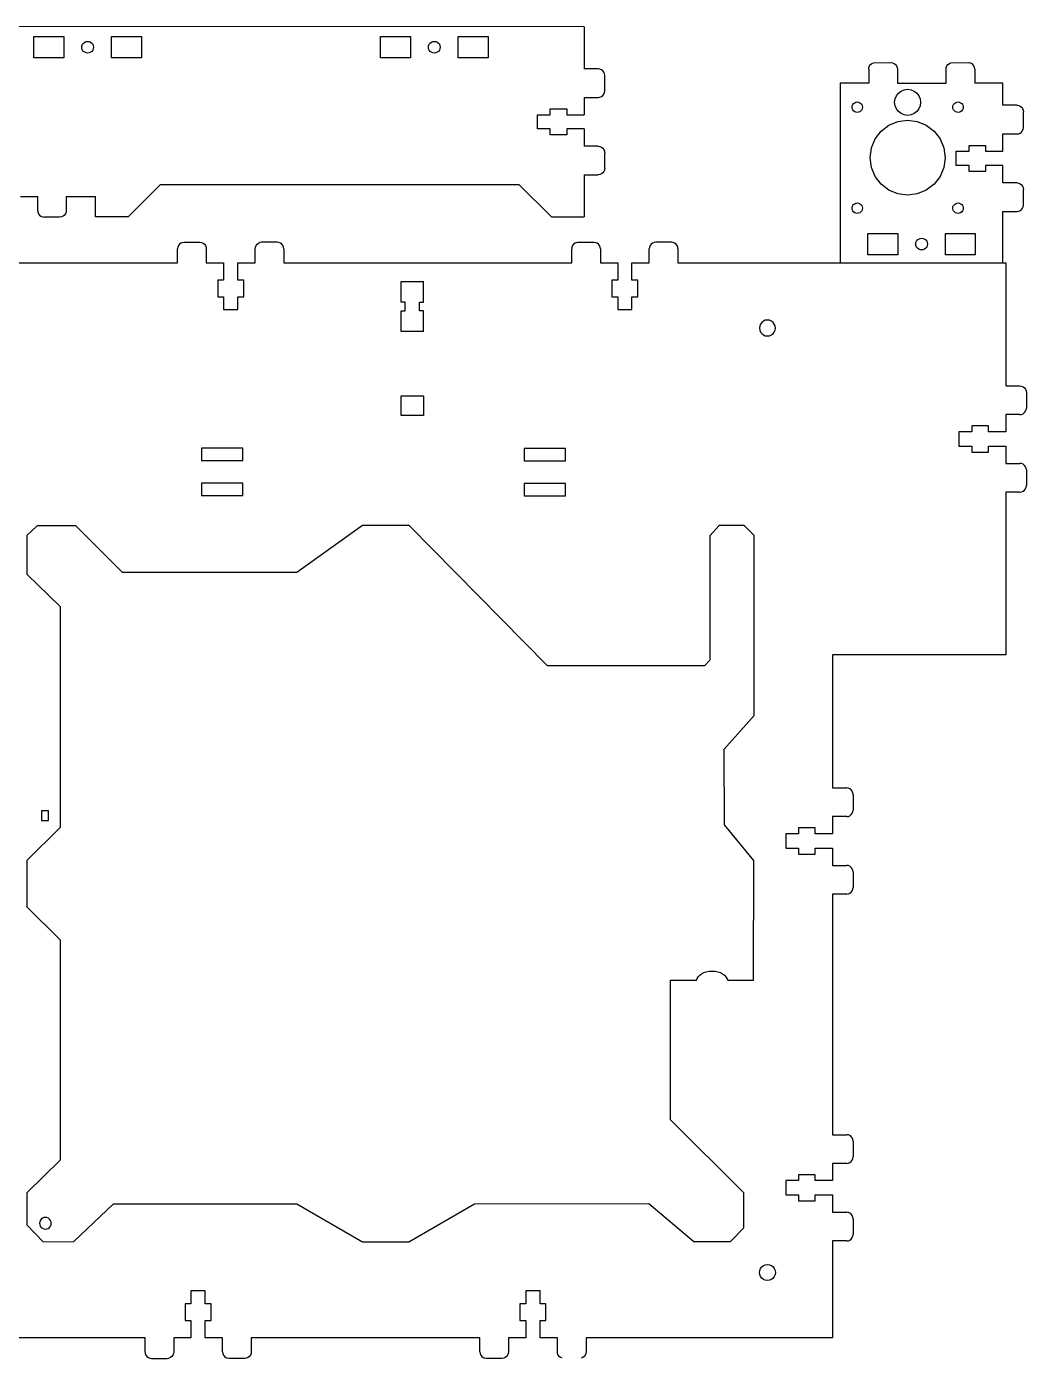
# Model space of a CAD drawing. Extents: x 0 to 870, y 0 to 458.
# Drawn here: x 563 to 870, y 48.3 to 457 of the extents above; entities that cross this region are included whole.
import ezdxf

# ---------------------------------------------------------------- set-up
doc = ezdxf.new("R2010")
doc.units = 0
doc.layers.get('0').update_dxf_attribs({"linetype": 'CONTINUOUS'})

msp = doc.modelspace()

# ---------------------------------------------------------------- linework, layer by layer
at = {"color": 3}
msp.add_line((734.148, 457.02), (535.217, 457.031), dxfattribs=at)
at = {"color": 0}
for p, q in [((565.214, 447.421), (565.214, 454.007)), ((565.214, 454.007), (574.414, 454.007)), ((574.414, 454.007), (574.414, 447.421)), ((589.015, 447.421), (589.015, 454.007)), ((589.015, 454.007), (598.216, 454.007)), ((598.216, 454.007), (598.216, 447.421)), ((671.664, 447.421), (671.664, 454.007)), ((671.664, 454.007), (680.865, 454.007)), ((680.865, 454.007), (680.865, 447.421)), ((695.463, 454.007), (704.663, 454.007)), ((695.463, 447.421), (695.463, 454.007)), ((704.663, 454.007), (704.663, 447.421)), ((579.914, 450.712), (579.974, 451.178)), ((579.974, 450.247), (579.914, 450.712)), ((579.974, 451.178), (580.154, 451.612)), ((580.154, 449.816), (579.974, 450.247)), ((580.154, 451.612), (580.439, 451.986)), ((580.439, 449.442), (580.154, 449.816)), ((580.439, 451.986), (580.813, 452.272)), ((580.813, 452.272), (581.247, 452.452)), ((581.247, 452.452), (581.716, 452.512)), ((581.716, 452.512), (582.182, 452.452)), ((582.182, 452.452), (582.616, 452.272)), ((582.616, 452.272), (582.99, 451.986)), ((582.99, 451.986), (583.276, 451.612)), ((583.276, 449.816), (582.99, 449.442)), ((583.276, 451.612), (583.456, 451.178)), ((583.456, 450.247), (583.276, 449.816)), ((583.456, 451.178), (583.516, 450.712)), ((583.516, 450.712), (583.456, 450.247)), ((686.361, 450.712), (686.424, 451.178)), ((686.424, 450.247), (686.361, 450.712)), ((686.424, 451.178), (686.604, 451.612)), ((686.604, 449.816), (686.424, 450.247)), ((686.604, 451.612), (686.89, 451.986)), ((686.89, 449.442), (686.604, 449.816)), ((686.89, 451.986), (687.264, 452.272)), ((687.264, 452.272), (687.698, 452.452)), ((687.698, 452.452), (688.164, 452.512)), ((688.164, 452.512), (688.629, 452.452)), ((688.629, 452.452), (689.063, 452.272)), ((689.063, 452.272), (689.437, 451.986)), ((689.437, 451.986), (689.726, 451.612)), ((689.726, 449.816), (689.437, 449.442)), ((689.726, 451.612), (689.903, 451.178)), ((689.903, 450.247), (689.726, 449.816)), ((689.903, 451.178), (689.966, 450.712)), ((689.966, 450.712), (689.903, 450.247)), ((574.414, 447.421), (565.214, 447.421)), ((580.813, 449.157), (580.439, 449.442)), ((581.247, 448.977), (580.813, 449.157)), ((581.716, 448.917), (581.247, 448.977)), ((582.182, 448.977), (581.716, 448.917)), ((582.616, 449.157), (582.182, 448.977)), ((582.99, 449.442), (582.616, 449.157)), ((598.216, 447.421), (589.015, 447.421)), ((680.865, 447.421), (671.664, 447.421)), ((687.264, 449.157), (686.89, 449.442)), ((687.698, 448.977), (687.264, 449.157)), ((688.164, 448.917), (687.698, 448.977)), ((688.629, 448.977), (688.164, 448.917)), ((689.063, 449.157), (688.629, 448.977)), ((689.437, 449.442), (689.063, 449.157)), ((704.663, 447.421), (695.463, 447.421)), ((831.525, 437.268), (832.489, 437.667)), ((832.489, 437.667), (833.522, 437.804)), ((833.522, 437.804), (834.556, 437.667)), ((834.556, 437.667), (835.515, 437.268)), ((816.67, 433.105), (816.924, 433.433)), ((816.924, 433.433), (817.256, 433.691)), ((817.256, 433.691), (817.64, 433.85)), ((817.64, 433.85), (818.053, 433.903)), ((818.053, 433.903), (818.466, 433.85)), ((818.466, 433.85), (818.85, 433.691)), ((818.85, 433.691), (819.182, 433.433)), ((819.182, 433.433), (819.436, 433.105)), ((829.529, 433.804), (829.666, 434.837)), ((829.666, 432.767), (829.529, 433.804)), ((829.666, 434.837), (830.065, 435.804)), ((830.065, 435.804), (830.696, 436.633)), ((830.696, 436.633), (831.525, 437.268)), ((835.515, 437.268), (836.344, 436.633)), ((836.344, 436.633), (836.979, 435.804)), ((836.979, 435.804), (837.378, 434.837)), ((837.378, 434.837), (837.512, 433.804)), ((837.512, 433.804), (837.378, 432.767)), ((847.609, 433.105), (847.863, 433.433)), ((847.863, 433.433), (848.191, 433.691)), ((848.191, 433.691), (848.575, 433.85)), ((848.575, 433.85), (848.992, 433.903)), ((848.992, 433.903), (849.404, 433.85)), ((849.404, 433.85), (849.789, 433.691)), ((849.789, 433.691), (850.12, 433.433)), ((850.12, 433.433), (850.374, 433.105)), ((816.455, 432.304), (816.511, 432.717)), ((816.511, 431.888), (816.455, 432.304)), ((816.511, 432.717), (816.67, 433.105)), ((816.67, 431.504), (816.511, 431.888)), ((816.924, 431.172), (816.67, 431.504)), ((817.256, 430.918), (816.924, 431.172)), ((817.64, 430.759), (817.256, 430.918)), ((818.053, 430.703), (817.64, 430.759)), ((818.466, 430.759), (818.053, 430.703)), ((818.85, 430.918), (818.466, 430.759)), ((819.182, 431.172), (818.85, 430.918)), ((819.436, 431.504), (819.182, 431.172)), ((819.436, 433.105), (819.595, 432.717)), ((819.595, 431.888), (819.436, 431.504)), ((819.595, 432.717), (819.647, 432.304)), ((819.647, 432.304), (819.595, 431.888)), ((830.065, 431.804), (829.666, 432.767)), ((830.696, 430.975), (830.065, 431.804)), ((831.525, 430.339), (830.696, 430.975)), ((832.489, 429.941), (831.525, 430.339)), ((833.522, 429.803), (832.489, 429.941)), ((834.556, 429.941), (833.522, 429.803)), ((835.515, 430.339), (834.556, 429.941)), ((836.344, 430.975), (835.515, 430.339)), ((836.979, 431.804), (836.344, 430.975)), ((837.378, 432.767), (836.979, 431.804)), ((847.393, 432.304), (847.446, 432.717)), ((847.446, 431.888), (847.393, 432.304)), ((847.446, 432.717), (847.609, 433.105)), ((847.609, 431.504), (847.446, 431.888)), ((847.863, 431.172), (847.609, 431.504)), ((848.191, 430.918), (847.863, 431.172)), ((848.575, 430.759), (848.191, 430.918)), ((848.992, 430.703), (848.575, 430.759)), ((849.404, 430.759), (848.992, 430.703)), ((849.789, 430.918), (849.404, 430.759)), ((850.12, 431.172), (849.789, 430.918)), ((850.374, 431.504), (850.12, 431.172)), ((850.374, 433.105), (850.533, 432.717)), ((850.533, 431.888), (850.374, 431.504)), ((850.533, 432.717), (850.586, 432.304)), ((850.586, 432.304), (850.533, 431.888)), ((825.405, 424.935), (827.782, 426.762)), ((827.782, 426.762), (830.552, 427.912)), ((830.552, 427.912), (833.522, 428.304)), ((833.522, 428.304), (836.493, 427.912)), ((836.493, 427.912), (839.258, 426.762)), ((839.258, 426.762), (841.636, 424.935)), ((822.434, 419.781), (823.581, 422.554)), ((823.581, 422.554), (825.405, 424.935)), ((841.636, 424.935), (843.46, 422.554)), ((843.46, 422.554), (844.606, 419.781)), ((822.043, 416.803), (822.434, 419.781)), ((844.606, 419.781), (844.998, 416.803)), ((822.434, 413.826), (822.043, 416.803)), ((823.581, 411.053), (822.434, 413.826)), ((844.606, 413.826), (843.46, 411.053)), ((844.998, 416.803), (844.606, 413.826)), ((825.405, 408.672), (823.581, 411.053)), ((843.46, 411.053), (841.636, 408.672)), ((827.782, 406.845), (825.405, 408.672)), ((830.552, 405.694), (827.782, 406.845)), ((833.522, 405.303), (830.552, 405.694)), ((836.493, 405.694), (833.522, 405.303)), ((839.258, 406.845), (836.493, 405.694)), ((841.636, 408.672), (839.258, 406.845)), ((816.455, 401.302), (816.511, 401.719)), ((816.511, 400.89), (816.455, 401.302)), ((816.511, 401.719), (816.67, 402.103)), ((816.67, 400.505), (816.511, 400.89)), ((816.67, 402.103), (816.924, 402.435)), ((816.924, 402.435), (817.256, 402.689)), ((817.256, 402.689), (817.64, 402.848)), ((817.64, 402.848), (818.053, 402.904)), ((818.053, 402.904), (818.466, 402.848)), ((818.466, 402.848), (818.85, 402.689)), ((818.85, 402.689), (819.182, 402.435)), ((819.182, 402.435), (819.436, 402.103)), ((819.436, 402.103), (819.595, 401.719)), ((819.595, 400.89), (819.436, 400.505)), ((819.595, 401.719), (819.647, 401.302)), ((819.647, 401.302), (819.595, 400.89)), ((847.393, 401.302), (847.446, 401.719)), ((847.446, 400.89), (847.393, 401.302)), ((847.446, 401.719), (847.609, 402.103)), ((847.609, 400.505), (847.446, 400.89)), ((847.609, 402.103), (847.863, 402.435)), ((847.863, 402.435), (848.191, 402.689)), ((848.191, 402.689), (848.575, 402.848)), ((848.575, 402.848), (848.992, 402.904)), ((848.992, 402.904), (849.404, 402.848)), ((849.404, 402.848), (849.789, 402.689)), ((849.789, 402.689), (850.12, 402.435)), ((850.12, 402.435), (850.374, 402.103)), ((850.374, 402.103), (850.533, 401.719)), ((850.533, 400.89), (850.374, 400.505)), ((850.533, 401.719), (850.586, 401.302)), ((850.586, 401.302), (850.533, 400.89)), ((816.924, 400.173), (816.67, 400.505)), ((817.256, 399.919), (816.924, 400.173)), ((817.64, 399.757), (817.256, 399.919)), ((818.053, 399.704), (817.64, 399.757)), ((818.466, 399.757), (818.053, 399.704)), ((818.85, 399.919), (818.466, 399.757)), ((819.182, 400.173), (818.85, 399.919)), ((819.436, 400.505), (819.182, 400.173)), ((847.863, 400.173), (847.609, 400.505)), ((848.191, 399.919), (847.863, 400.173)), ((848.575, 399.757), (848.191, 399.919)), ((848.992, 399.704), (848.575, 399.757)), ((849.404, 399.757), (848.992, 399.704)), ((849.789, 399.919), (849.404, 399.757)), ((850.12, 400.173), (849.789, 399.919)), ((850.374, 400.505), (850.12, 400.173)), ((821.344, 393.584), (830.527, 393.584)), ((821.344, 386.983), (821.344, 393.584)), ((830.527, 393.584), (830.527, 386.983)), ((845.097, 393.584), (854.28, 393.584)), ((845.097, 386.983), (845.097, 393.584)), ((854.28, 393.584), (854.28, 386.983)), ((836.013, 390.285), (836.076, 390.751)), ((836.076, 389.816), (836.013, 390.285)), ((836.076, 390.751), (836.256, 391.185)), ((836.256, 389.382), (836.076, 389.816)), ((836.256, 391.185), (836.542, 391.559)), ((836.542, 389.008), (836.256, 389.382)), ((836.542, 391.559), (836.916, 391.844)), ((836.916, 388.722), (836.542, 389.008)), ((836.916, 391.844), (837.346, 392.024)), ((837.346, 388.542), (836.916, 388.722)), ((837.346, 392.024), (837.812, 392.084)), ((837.812, 388.482), (837.346, 388.542)), ((837.812, 392.084), (838.278, 392.024)), ((838.278, 388.542), (837.812, 388.482)), ((838.278, 392.024), (838.712, 391.844)), ((838.712, 388.722), (838.278, 388.542)), ((838.712, 391.844), (839.085, 391.559)), ((839.085, 389.008), (838.712, 388.722)), ((839.085, 391.559), (839.371, 391.185)), ((839.371, 389.382), (839.085, 389.008)), ((839.371, 391.185), (839.548, 390.751)), ((839.548, 389.816), (839.371, 389.382)), ((839.548, 390.751), (839.611, 390.285)), ((839.611, 390.285), (839.548, 389.816)), ((830.527, 386.983), (821.344, 386.983)), ((854.28, 386.983), (845.097, 386.983)), ((678, 378.827), (684.9, 378.827)), ((678, 374.975), (678, 378.827)), ((684.886, 374.971), (684.886, 378.82)), ((677.997, 372.484), (678, 374.975)), ((679.228, 372.484), (677.997, 372.484)), ((679.228, 369.768), (679.228, 372.484)), ((683.659, 369.761), (683.659, 372.48)), ((683.659, 372.48), (684.89, 372.48)), ((684.89, 372.48), (684.886, 374.971)), ((678, 367.277), (677.997, 369.768)), ((677.997, 369.768), (679.228, 369.768)), ((684.886, 369.761), (683.659, 369.761)), ((684.883, 367.27), (684.886, 369.761)), ((678, 363.425), (678, 367.277)), ((684.883, 363.421), (684.883, 367.27)), ((788.084, 365.16), (788, 364.525)), ((788, 364.525), (788.084, 363.89)), ((788.328, 365.749), (788.084, 365.16)), ((788.084, 363.89), (788.328, 363.301)), ((788.716, 366.257), (788.328, 365.749)), ((789.227, 366.649), (788.716, 366.257)), ((789.817, 366.892), (789.227, 366.649)), ((790.451, 366.977), (789.817, 366.892)), ((791.087, 366.892), (790.451, 366.977)), ((791.676, 366.649), (791.087, 366.892)), ((792.184, 366.257), (791.676, 366.649)), ((792.572, 365.749), (792.184, 366.257)), ((792.819, 365.16), (792.572, 365.749)), ((792.572, 363.301), (792.819, 363.89)), ((792.9, 364.525), (792.819, 365.16)), ((792.819, 363.89), (792.9, 364.525)), ((684.9, 363.425), (678, 363.425)), ((788.328, 363.301), (788.716, 362.793)), ((788.716, 362.793), (789.227, 362.405)), ((789.227, 362.405), (789.817, 362.158)), ((789.817, 362.158), (790.451, 362.077)), ((790.451, 362.077), (791.087, 362.158)), ((791.087, 362.158), (791.676, 362.405)), ((791.676, 362.405), (792.184, 362.793)), ((792.184, 362.793), (792.572, 363.301)), ((677.989, 343.666), (684.865, 343.666)), ((677.989, 337.712), (677.989, 343.666)), ((684.865, 343.666), (684.865, 337.712)), ((684.865, 337.712), (677.989, 337.712)), ((616.712, 327.648), (616.712, 323.871)), ((629.377, 327.648), (616.712, 327.648)), ((629.377, 323.871), (629.377, 327.648)), ((715.807, 327.499), (715.807, 323.722)), ((728.468, 327.499), (715.807, 327.499)), ((728.468, 323.722), (728.468, 327.499)), ((616.712, 323.871), (629.377, 323.871)), ((715.807, 323.722), (728.468, 323.722)), ((616.712, 316.924), (616.712, 313.147)), ((629.377, 316.924), (616.712, 316.924)), ((629.377, 313.147), (629.377, 316.924)), ((715.807, 316.774), (715.807, 312.998)), ((728.468, 316.774), (715.807, 316.774)), ((728.468, 312.998), (728.468, 316.774)), ((616.712, 313.147), (629.377, 313.147)), ((715.807, 312.998), (728.468, 312.998)), ((569.711, 216.353), (567.577, 216.353)), ((567.577, 216.353), (567.577, 213.327)), ((567.577, 213.327), (569.711, 213.327)), ((569.711, 213.327), (569.711, 216.353)), ((567.006, 90.2257), (566.939, 89.7611)), ((567.189, 90.6568), (567.006, 90.2257)), ((567.482, 91.0248), (567.189, 90.6568)), ((567.856, 91.3059), (567.482, 91.0248)), ((568.293, 91.4809), (567.856, 91.3059)), ((568.759, 91.5377), (568.293, 91.4809)), ((569.225, 91.47), (568.759, 91.5377)), ((569.655, 91.2869), (569.225, 91.47)), ((570.025, 90.9973), (569.655, 91.2869)), ((570.308, 90.6212), (570.025, 90.9973)), ((570.48, 90.1859), (570.308, 90.6212)), ((570.537, 89.7213), (570.48, 90.1859)), ((566.939, 89.7611), (566.995, 89.2955)), ((566.995, 89.2955), (567.168, 88.8601)), ((567.168, 88.8601), (567.45, 88.4851)), ((567.45, 88.4851), (567.821, 88.1959)), ((567.821, 88.1959), (568.254, 88.011)), ((568.254, 88.011), (568.717, 87.945)), ((568.717, 87.945), (569.186, 88.0001)), ((569.186, 88.0001), (569.62, 88.175)), ((569.62, 88.175), (569.997, 88.4562)), ((569.997, 88.4562), (570.286, 88.8256)), ((570.286, 88.8256), (570.473, 89.257)), ((570.473, 89.257), (570.537, 89.7213)), ((788, 74.6263), (788.084, 75.2602)), ((788.084, 73.9909), (788, 74.6263)), ((788.084, 75.2602), (788.328, 75.8515)), ((788.328, 73.4011), (788.084, 73.9909)), ((788.328, 75.8515), (788.716, 76.3584)), ((788.716, 76.3584), (789.227, 76.7472)), ((789.227, 76.7472), (789.817, 76.9923)), ((789.817, 76.9923), (790.451, 77.0749)), ((790.451, 77.0749), (791.087, 76.9923)), ((791.087, 76.9923), (791.676, 76.7472)), ((791.676, 76.7472), (792.184, 76.3584)), ((792.184, 76.3584), (792.572, 75.8515)), ((792.572, 75.8515), (792.819, 75.2602)), ((792.819, 73.9909), (792.572, 73.4011)), ((792.819, 75.2602), (792.9, 74.6263)), ((792.9, 74.6263), (792.819, 73.9909)), ((788.716, 72.8927), (788.328, 73.4011)), ((789.227, 72.5039), (788.716, 72.8927)), ((789.817, 72.2588), (789.227, 72.5039)), ((790.451, 72.1762), (789.817, 72.2588)), ((791.087, 72.2588), (790.451, 72.1762)), ((791.676, 72.5039), (791.087, 72.2588)), ((792.184, 72.8927), (791.676, 72.5039)), ((792.572, 73.4011), (792.184, 72.8927))]:
    msp.add_line(p, q, dxfattribs=at)
at = {"color": 5}
for p, q in [((734.162, 457.002), (734.162, 444.077)), ((822.163, 445.41), (822.575, 445.728)), ((822.575, 445.728), (823.055, 445.929)), ((823.055, 445.929), (828.361, 445.996)), ((828.361, 445.996), (828.88, 445.929)), ((828.88, 445.929), (829.359, 445.728)), ((829.359, 445.728), (829.772, 445.41)), ((845.912, 445.41), (846.328, 445.728)), ((846.328, 445.728), (846.808, 445.929)), ((846.808, 445.929), (852.117, 445.996)), ((852.117, 445.996), (852.632, 445.929)), ((853.112, 445.728), (852.632, 445.929)), ((853.528, 445.41), (853.112, 445.728)), ((738.516, 444.077), (734.162, 444.077)), ((739.031, 444.01), (738.516, 444.077)), ((739.514, 443.809), (739.031, 444.01)), ((739.927, 443.491), (739.514, 443.809)), ((740.244, 443.078), (739.927, 443.491)), ((740.445, 442.599), (740.244, 443.078)), ((740.512, 442.08), (740.445, 442.599)), ((740.512, 437.289), (740.512, 442.08)), ((821.577, 443.996), (821.644, 444.514)), ((821.577, 443.996), (821.577, 439.646)), ((821.644, 444.514), (821.845, 444.997)), ((821.845, 444.997), (822.163, 445.41)), ((829.772, 445.41), (830.093, 444.997)), ((830.093, 444.997), (830.291, 444.514)), ((830.291, 444.514), (830.358, 443.996)), ((830.358, 443.996), (830.358, 439.646)), ((845.33, 443.996), (845.397, 444.514)), ((845.33, 439.646), (845.33, 443.996)), ((845.397, 444.514), (845.594, 444.997)), ((845.594, 444.997), (845.912, 445.41)), ((853.842, 444.997), (853.528, 445.41)), ((854.043, 444.514), (853.842, 444.997)), ((854.11, 443.996), (854.043, 444.514)), ((854.11, 443.996), (854.11, 439.646)), ((821.577, 439.646), (812.832, 439.646)), ((812.832, 439.646), (812.832, 384.563)), ((830.358, 439.646), (845.33, 439.646)), ((862.764, 439.67), (854.107, 439.67)), ((862.764, 432.876), (862.764, 439.67)), ((734.162, 435.296), (738.516, 435.296)), ((734.162, 435.296), (734.162, 430.004)), ((738.516, 435.296), (739.031, 435.363)), ((739.031, 435.363), (739.514, 435.561)), ((739.514, 435.561), (739.927, 435.878)), ((739.927, 435.878), (740.244, 436.291)), ((740.244, 436.291), (740.445, 436.774)), ((740.445, 436.774), (740.512, 437.289)), ((719.815, 425.612), (719.815, 430.004)), ((719.815, 430.004), (723.762, 430.004)), ((723.762, 430.004), (723.762, 431.8)), ((723.762, 431.8), (728.864, 431.8)), ((728.864, 431.8), (728.864, 430.004)), ((728.864, 430.004), (734.162, 430.004)), ((867.103, 432.876), (862.764, 432.876)), ((867.103, 432.876), (867.622, 432.809)), ((867.622, 432.809), (868.101, 432.611)), ((868.101, 432.611), (868.514, 432.29)), ((868.514, 432.29), (868.832, 431.878)), ((868.832, 431.878), (869.033, 431.398)), ((869.033, 431.398), (869.1, 430.879)), ((869.1, 426.078), (869.1, 430.879)), ((723.762, 425.612), (719.815, 425.612)), ((723.762, 423.817), (723.762, 425.612)), ((728.864, 425.612), (728.864, 423.817)), ((734.162, 425.612), (728.864, 425.612)), ((734.162, 425.612), (734.162, 420.324)), ((868.832, 425.08), (869.033, 425.559)), ((869.033, 425.559), (869.1, 426.078)), ((728.864, 423.817), (723.762, 423.817)), ((862.764, 418.779), (862.764, 424.078)), ((862.764, 424.078), (867.103, 424.078)), ((867.103, 424.078), (867.622, 424.145)), ((867.622, 424.145), (868.101, 424.346)), ((868.101, 424.346), (868.514, 424.663)), ((868.514, 424.663), (868.832, 425.08)), ((738.516, 420.324), (734.162, 420.324)), ((738.516, 420.324), (739.031, 420.257)), ((739.031, 420.257), (739.514, 420.056)), ((739.514, 420.056), (739.927, 419.739)), ((739.927, 419.739), (740.244, 419.326)), ((740.244, 419.326), (740.445, 418.846)), ((740.445, 418.846), (740.512, 418.327)), ((740.512, 413.537), (740.512, 418.327)), ((848.441, 418.779), (852.385, 418.779)), ((848.441, 414.38), (848.441, 418.779)), ((852.385, 420.578), (857.472, 420.578)), ((852.385, 418.779), (852.385, 420.578)), ((857.472, 420.578), (857.472, 418.779)), ((857.472, 418.779), (862.764, 418.779)), ((740.445, 413.022), (740.244, 412.542)), ((740.512, 413.537), (740.445, 413.022)), ((852.385, 414.38), (848.441, 414.38)), ((852.385, 412.577), (852.385, 414.38)), ((857.472, 414.38), (857.472, 412.577)), ((862.764, 414.38), (857.472, 414.38)), ((862.764, 409.078), (862.764, 414.38)), ((734.162, 411.54), (738.516, 411.54)), ((734.162, 411.54), (734.162, 398.618)), ((739.031, 411.611), (738.516, 411.54)), ((739.514, 411.812), (739.031, 411.611)), ((739.927, 412.126), (739.514, 411.812)), ((740.244, 412.542), (739.927, 412.126)), ((857.472, 412.577), (852.385, 412.577)), ((867.103, 409.078), (862.764, 409.078)), ((867.103, 409.078), (867.622, 409.011)), ((867.622, 409.011), (868.101, 408.809)), ((868.101, 408.809), (868.514, 408.492)), ((561.065, 404.904), (566.367, 404.904)), ((566.367, 400.565), (566.367, 404.904)), ((575.165, 404.904), (584.108, 404.904)), ((575.165, 404.904), (575.165, 400.565)), ((584.108, 398.618), (584.108, 404.904)), ((594.11, 398.618), (604.107, 408.598)), ((604.107, 408.598), (714.163, 408.598)), ((714.163, 408.598), (724.165, 398.618)), ((868.514, 408.492), (868.832, 408.079)), ((868.832, 408.079), (869.033, 407.596)), ((869.033, 407.596), (869.1, 407.077)), ((869.1, 402.28), (869.1, 407.077)), ((868.101, 400.547), (868.514, 400.865)), ((868.514, 400.865), (868.832, 401.278)), ((868.832, 401.278), (869.033, 401.761)), ((869.033, 401.761), (869.1, 402.28)), ((566.367, 400.565), (566.434, 400.046)), ((566.434, 400.046), (566.632, 399.567)), ((566.632, 399.567), (566.953, 399.154)), ((566.953, 399.154), (567.365, 398.836)), ((567.365, 398.836), (567.845, 398.635)), ((567.845, 398.635), (568.364, 398.568)), ((573.165, 398.568), (568.364, 398.568)), ((573.684, 398.635), (573.165, 398.568)), ((574.163, 398.836), (573.684, 398.635)), ((574.58, 399.154), (574.163, 398.836)), ((574.897, 399.567), (574.58, 399.154)), ((575.098, 400.046), (574.897, 399.567)), ((575.165, 400.565), (575.098, 400.046)), ((594.11, 398.618), (584.108, 398.618)), ((724.165, 398.618), (734.162, 398.618)), ((862.764, 400.279), (867.103, 400.279)), ((862.774, 384.489), (862.774, 400.293)), ((867.103, 400.279), (867.622, 400.346)), ((867.622, 400.346), (868.101, 400.547))]:
    msp.add_line(p, q, dxfattribs=at)
at = {"color": 4}
for p, q in [((609.417, 389.393), (609.35, 388.874)), ((609.35, 384.524), (609.35, 388.874)), ((609.618, 389.876), (609.417, 389.393)), ((609.935, 390.289), (609.618, 389.876)), ((610.351, 390.606), (609.935, 390.289)), ((610.835, 390.807), (610.351, 390.606)), ((610.835, 390.807), (611.35, 390.874)), ((611.35, 390.874), (616.151, 390.874)), ((616.151, 390.874), (616.67, 390.807)), ((616.67, 390.807), (617.149, 390.606)), ((617.149, 390.606), (617.566, 390.289)), ((617.566, 390.289), (617.883, 389.876)), ((617.883, 389.876), (618.081, 389.393)), ((618.081, 389.393), (618.151, 388.874)), ((618.151, 388.874), (618.151, 384.524)), ((633.151, 388.874), (633.218, 389.393)), ((633.151, 384.524), (633.151, 388.874)), ((633.218, 389.393), (633.42, 389.876)), ((633.42, 389.876), (633.737, 390.289)), ((633.737, 390.289), (634.15, 390.606)), ((634.143, 390.606), (634.626, 390.807)), ((635.145, 390.874), (634.626, 390.807)), ((639.949, 390.874), (635.145, 390.874)), ((640.468, 390.807), (639.949, 390.874)), ((640.951, 390.606), (640.468, 390.807)), ((641.364, 390.289), (640.951, 390.606)), ((641.682, 389.876), (641.364, 390.289)), ((641.883, 389.393), (641.682, 389.876)), ((641.95, 388.874), (641.883, 389.393)), ((641.95, 388.874), (641.95, 384.524)), ((730.441, 389.393), (730.374, 388.874)), ((730.374, 384.524), (730.374, 388.874)), ((730.642, 389.876), (730.441, 389.393)), ((730.959, 390.289), (730.642, 389.876)), ((731.372, 390.606), (730.959, 390.289)), ((731.855, 390.807), (731.372, 390.606)), ((731.852, 390.821), (732.367, 390.888)), ((732.367, 390.888), (737.175, 390.874)), ((737.175, 390.874), (737.69, 390.807)), ((738.173, 390.606), (737.69, 390.807)), ((738.586, 390.289), (738.173, 390.606)), ((738.907, 389.876), (738.586, 390.289)), ((739.105, 389.393), (738.907, 389.876)), ((739.172, 388.874), (739.105, 389.393)), ((739.172, 388.874), (739.172, 384.524)), ((754.239, 389.393), (754.172, 388.874)), ((754.172, 384.524), (754.172, 388.874)), ((754.44, 389.876), (754.239, 389.393)), ((754.757, 390.289), (754.44, 389.876)), ((755.174, 390.606), (754.757, 390.289)), ((755.657, 390.807), (755.174, 390.606)), ((756.172, 390.874), (755.657, 390.807)), ((760.973, 390.874), (756.172, 390.874)), ((761.488, 390.807), (760.973, 390.874)), ((761.972, 390.606), (761.488, 390.807)), ((762.388, 390.289), (761.972, 390.606)), ((762.706, 389.876), (762.388, 390.289)), ((762.903, 389.393), (762.706, 389.876)), ((762.974, 388.874), (762.903, 389.393)), ((762.974, 388.874), (762.974, 384.524)), ((533.65, 384.524), (609.35, 384.524)), ((618.151, 384.524), (623.45, 384.524)), ((623.45, 384.524), (623.45, 379.226)), ((627.849, 379.226), (627.849, 384.524)), ((627.849, 384.524), (633.151, 384.524)), ((641.95, 384.524), (730.374, 384.524)), ((739.172, 384.524), (744.474, 384.524)), ((744.474, 384.524), (744.474, 379.226)), ((748.873, 384.524), (754.172, 384.524)), ((748.873, 379.226), (748.873, 384.524)), ((762.974, 384.524), (863.656, 384.524)), ((863.656, 384.524), (863.656, 346.759)), ((623.45, 379.226), (621.651, 379.226)), ((621.651, 379.226), (621.651, 374.124)), ((629.652, 379.226), (627.849, 379.226)), ((629.652, 374.124), (629.652, 379.226)), ((744.474, 379.226), (742.671, 379.226)), ((742.671, 379.226), (742.671, 374.124)), ((750.672, 379.226), (748.873, 379.226)), ((750.672, 374.124), (750.672, 379.226)), ((621.651, 374.124), (623.45, 374.124)), ((623.45, 374.124), (623.45, 370.177)), ((627.849, 374.124), (629.652, 374.124)), ((627.849, 370.177), (627.849, 374.124)), ((742.671, 374.124), (744.474, 374.124)), ((744.474, 374.124), (744.474, 370.177)), ((748.873, 374.124), (750.672, 374.124)), ((748.873, 370.177), (748.873, 374.124)), ((623.45, 370.177), (627.849, 370.177)), ((744.474, 370.177), (748.873, 370.177)), ((863.632, 346.759), (867.978, 346.759)), ((867.978, 346.759), (868.497, 346.691)), ((868.497, 346.691), (868.98, 346.491)), ((868.98, 346.491), (869.393, 346.173)), ((869.393, 346.173), (869.71, 345.759)), ((869.71, 345.759), (869.911, 345.277)), ((869.911, 345.277), (869.982, 344.759)), ((869.982, 344.759), (869.982, 339.959)), ((869.71, 338.959), (869.911, 339.441)), ((869.911, 339.441), (869.982, 339.959)), ((867.978, 337.958), (863.632, 337.958)), ((863.632, 337.958), (863.632, 332.659)), ((867.978, 337.958), (868.497, 338.027)), ((868.497, 338.027), (868.98, 338.227)), ((868.98, 338.227), (869.393, 338.545)), ((869.393, 338.545), (869.71, 338.959)), ((853.232, 332.659), (849.281, 332.659)), ((849.281, 332.659), (849.281, 328.258)), ((858.33, 334.459), (853.232, 334.459)), ((853.232, 334.459), (853.232, 332.659)), ((858.33, 332.659), (858.33, 334.459)), ((863.632, 332.659), (858.33, 332.659)), ((849.281, 328.258), (853.232, 328.258)), ((853.232, 328.258), (853.232, 326.459)), ((858.33, 328.258), (863.632, 328.258)), ((858.33, 326.459), (858.33, 328.258)), ((863.632, 328.258), (863.632, 322.959)), ((853.232, 326.459), (858.33, 326.459)), ((863.632, 322.959), (867.978, 322.959)), ((868.497, 322.891), (867.978, 322.959)), ((868.98, 322.691), (868.497, 322.891)), ((869.393, 322.373), (868.98, 322.691)), ((869.71, 321.959), (869.393, 322.373)), ((869.911, 321.477), (869.71, 321.959)), ((869.982, 320.959), (869.911, 321.477)), ((869.982, 320.959), (869.982, 316.159)), ((868.98, 314.427), (869.393, 314.745)), ((869.393, 314.745), (869.71, 315.159)), ((869.71, 315.159), (869.911, 315.641)), ((869.911, 315.641), (869.982, 316.159)), ((867.978, 314.16), (863.632, 314.16)), ((863.646, 314.158), (863.646, 264.253)), ((867.978, 314.16), (868.497, 314.227)), ((868.497, 314.227), (868.98, 314.427)), ((863.646, 264.253), (810.451, 264.251)), ((810.451, 264.251), (810.451, 223.376)), ((810.451, 223.376), (814.8, 223.376)), ((815.319, 223.307), (814.8, 223.376)), ((815.799, 223.107), (815.319, 223.307)), ((816.215, 222.79), (815.799, 223.107)), ((816.532, 222.375), (816.215, 222.79)), ((816.733, 221.893), (816.532, 222.375)), ((816.801, 221.376), (816.733, 221.893)), ((816.801, 221.376), (816.801, 216.575)), ((814.8, 214.576), (810.451, 214.576)), ((810.451, 214.576), (810.451, 209.276)), ((814.8, 214.576), (815.319, 214.643)), ((815.319, 214.643), (815.799, 214.843)), ((815.799, 214.843), (816.215, 215.161)), ((816.215, 215.161), (816.532, 215.576)), ((816.532, 215.576), (816.733, 216.058)), ((816.733, 216.058), (816.801, 216.575)), ((796.099, 209.276), (796.099, 204.876)), ((800.051, 209.276), (796.099, 209.276)), ((800.051, 211.075), (800.051, 209.276)), ((805.152, 211.075), (800.051, 211.075)), ((805.152, 209.276), (805.152, 211.075)), ((810.451, 209.276), (805.152, 209.276)), ((796.099, 204.876), (800.051, 204.876)), ((800.051, 204.876), (800.051, 203.076)), ((805.152, 203.076), (805.152, 204.876)), ((805.152, 204.876), (810.451, 204.876)), ((810.451, 204.876), (810.451, 199.576)), ((800.051, 203.076), (805.152, 203.076)), ((810.451, 199.576), (814.8, 199.576)), ((815.319, 199.507), (814.8, 199.576)), ((815.799, 199.307), (815.319, 199.507)), ((816.215, 198.99), (815.799, 199.307)), ((816.532, 198.575), (816.215, 198.99)), ((816.733, 198.093), (816.532, 198.575)), ((816.801, 197.576), (816.733, 198.093)), ((816.801, 197.576), (816.801, 192.775)), ((816.532, 191.776), (816.733, 192.258)), ((816.733, 192.258), (816.801, 192.775)), ((814.8, 190.776), (810.451, 190.776)), ((810.451, 190.776), (810.451, 116.925)), ((814.8, 190.776), (815.319, 190.843)), ((815.319, 190.843), (815.799, 191.043)), ((815.799, 191.043), (816.215, 191.361)), ((816.215, 191.361), (816.532, 191.776)), ((810.451, 116.925), (814.8, 116.925)), ((815.319, 116.858), (814.8, 116.925)), ((815.799, 116.658), (815.319, 116.858)), ((816.215, 116.339), (815.799, 116.658)), ((816.532, 115.926), (816.215, 116.339)), ((816.733, 115.444), (816.532, 115.926)), ((816.801, 114.925), (816.733, 115.444)), ((816.801, 114.925), (816.801, 110.126)), ((810.451, 108.125), (810.451, 102.825)), ((814.8, 108.125), (810.451, 108.125)), ((814.8, 108.125), (815.319, 108.194)), ((815.319, 108.194), (815.799, 108.394)), ((815.799, 108.394), (816.215, 108.712)), ((816.215, 108.712), (816.532, 109.125)), ((816.532, 109.125), (816.733, 109.608)), ((816.733, 109.608), (816.801, 110.126)), ((800.051, 102.825), (796.099, 102.825)), ((796.099, 102.825), (796.099, 98.425)), ((805.152, 104.626), (800.051, 104.626)), ((800.051, 104.626), (800.051, 102.825)), ((805.152, 102.825), (805.152, 104.626)), ((810.451, 102.825), (805.152, 102.825)), ((796.099, 98.425), (800.051, 98.425)), ((800.051, 98.425), (800.051, 96.6251)), ((805.152, 98.425), (810.451, 98.425)), ((805.152, 96.6251), (805.152, 98.425)), ((810.451, 98.425), (810.451, 93.1252)), ((800.051, 96.6251), (805.152, 96.6251)), ((810.451, 93.1252), (814.8, 93.1252)), ((815.319, 93.0575), (814.8, 93.1252)), ((815.799, 92.8578), (815.319, 93.0575)), ((816.215, 92.5393), (815.799, 92.8578)), ((816.532, 92.1261), (816.215, 92.5393)), ((816.733, 91.6436), (816.532, 92.1261)), ((816.801, 91.1257), (816.733, 91.6436)), ((816.801, 91.1257), (816.801, 86.3258)), ((816.733, 85.8075), (816.801, 86.3258)), ((814.8, 84.3262), (810.451, 84.3262)), ((810.451, 84.3262), (810.451, 54.6255)), ((814.8, 84.3262), (815.319, 84.394)), ((815.319, 84.394), (815.799, 84.5936)), ((815.799, 84.5936), (816.215, 84.9119)), ((816.215, 84.9119), (816.532, 85.3253)), ((816.532, 85.3253), (816.733, 85.8075)), ((617.851, 68.9762), (613.449, 68.9762)), ((613.449, 68.9762), (613.449, 65.0254)), ((617.851, 65.0254), (617.851, 68.9762)), ((720.651, 68.9762), (716.252, 68.9762)), ((716.252, 68.9762), (716.252, 65.0254)), ((720.651, 65.0254), (720.651, 68.9762)), ((611.65, 65.0254), (611.65, 59.9253)), ((613.449, 65.0254), (611.65, 65.0254)), ((619.651, 65.0254), (617.851, 65.0254)), ((619.651, 59.9253), (619.651, 65.0254)), ((714.449, 65.0254), (714.449, 59.9253)), ((716.252, 65.0254), (714.449, 65.0254)), ((722.45, 65.0254), (720.651, 65.0254)), ((722.45, 59.9253), (722.45, 65.0254)), ((611.65, 59.9253), (613.449, 59.9253)), ((613.449, 59.9253), (613.449, 54.6255)), ((617.851, 59.9253), (619.651, 59.9253)), ((617.851, 54.6255), (617.851, 59.9253)), ((714.449, 59.9253), (716.252, 59.9253)), ((716.252, 59.9253), (716.252, 54.6255)), ((720.651, 59.9253), (722.45, 59.9253)), ((720.651, 54.6255), (720.651, 59.9253)), ((599.352, 54.6255), (533.658, 54.6255)), ((599.352, 50.2765), (599.352, 54.6255)), ((608.15, 54.6255), (608.15, 50.2765)), ((613.449, 54.6255), (608.15, 54.6255)), ((623.15, 54.6255), (617.851, 54.6255)), ((623.15, 50.2765), (623.15, 54.6255)), ((702.155, 54.6255), (631.952, 54.6255)), ((631.952, 54.6255), (631.952, 50.2765)), ((702.155, 50.2765), (702.155, 54.6255)), ((716.252, 54.6255), (710.95, 54.6255)), ((710.95, 54.6255), (710.95, 50.2765)), ((725.95, 54.6255), (720.651, 54.6255)), ((725.95, 50.2765), (725.95, 54.6255)), ((734.751, 54.6255), (734.751, 50.2765)), ((810.451, 54.6255), (734.751, 54.6255)), ((599.352, 50.2765), (599.419, 49.7582)), ((599.419, 49.7582), (599.62, 49.276)), ((599.62, 49.276), (599.937, 48.8611)), ((607.882, 49.276), (607.564, 48.8611)), ((608.083, 49.7582), (607.882, 49.276)), ((608.15, 50.2765), (608.083, 49.7582)), ((623.15, 50.2765), (623.221, 49.7582)), ((623.221, 49.7582), (623.418, 49.276)), ((623.418, 49.276), (623.736, 48.8611)), ((631.684, 49.276), (631.366, 48.8611)), ((631.881, 49.7582), (631.684, 49.276)), ((631.952, 50.2765), (631.881, 49.7582)), ((702.151, 50.2765), (702.218, 49.7582)), ((702.218, 49.7582), (702.419, 49.276)), ((702.419, 49.276), (702.737, 48.8611)), ((710.685, 49.276), (710.364, 48.8611)), ((710.882, 49.7582), (710.685, 49.276)), ((710.95, 50.2765), (710.882, 49.7582)), ((726.017, 49.7582), (725.95, 50.2765)), ((726.218, 49.276), (726.017, 49.7582)), ((726.535, 48.8611), (726.218, 49.276)), ((734.483, 49.276), (734.166, 48.8611)), ((734.681, 49.7582), (734.483, 49.276)), ((734.751, 50.2765), (734.681, 49.7582)), ((599.937, 48.8611), (600.35, 48.544)), ((600.35, 48.544), (600.833, 48.3443)), ((600.833, 48.3443), (601.352, 48.2755)), ((601.352, 48.2755), (606.15, 48.2755)), ((606.15, 48.2755), (606.668, 48.3443)), ((607.152, 48.544), (606.668, 48.3443)), ((607.564, 48.8611), (607.152, 48.544)), ((623.736, 48.8611), (624.152, 48.544)), ((624.152, 48.544), (624.632, 48.3443)), ((625.15, 48.2755), (624.632, 48.3443)), ((629.952, 48.2755), (625.15, 48.2755)), ((630.467, 48.3443), (629.952, 48.2755)), ((630.95, 48.544), (630.467, 48.3443)), ((631.366, 48.8611), (630.95, 48.544)), ((702.737, 48.8611), (703.15, 48.544)), ((703.15, 48.544), (703.633, 48.3443)), ((704.152, 48.2755), (703.633, 48.3443)), ((708.953, 48.2755), (704.152, 48.2755)), ((709.468, 48.3443), (708.953, 48.2755)), ((709.951, 48.544), (709.468, 48.3443)), ((710.364, 48.8611), (709.951, 48.544)), ((726.951, 48.544), (726.535, 48.8611)), ((727.435, 48.3443), (726.951, 48.544)), ((733.75, 48.544), (733.266, 48.3443)), ((734.166, 48.8611), (733.75, 48.544))]:
    msp.add_line(p, q, dxfattribs=at)
at = {"color": 2}
for p, q in [((566.247, 303.802), (563.086, 300.808)), ((578.072, 303.802), (566.247, 303.802)), ((592.402, 289.504), (578.072, 303.802)), ((666.126, 303.954), (645.975, 289.486)), ((680.441, 303.882), (666.126, 303.954)), ((722.937, 260.865), (680.441, 303.882)), ((775.652, 303.958), (772.82, 300.751)), ((783.287, 303.958), (775.652, 303.958)), ((786.43, 300.816), (783.287, 303.958)), ((563.086, 300.808), (563.086, 289.004)), ((772.82, 300.751), (772.82, 262.548)), ((786.43, 245.595), (786.43, 300.816)), ((563.086, 289.004), (573.236, 279.08)), ((645.975, 289.486), (592.402, 289.504)), ((573.236, 279.08), (573.25, 211.262)), ((772.82, 262.548), (771.102, 260.856)), ((771.102, 260.856), (722.937, 260.865)), ((777.205, 235.244), (786.43, 245.595)), ((777.272, 211.993), (777.205, 235.244)), ((573.25, 211.262), (563.083, 201.114)), ((786.264, 201.118), (777.272, 211.993)), ((563.083, 201.114), (563.083, 186.899)), ((786.236, 164.32), (786.264, 201.118)), ((563.083, 186.899), (573.25, 176.753)), ((573.25, 176.753), (573.292, 109.159)), ((760.695, 121.484), (760.737, 164.352)), ((760.737, 164.352), (768.664, 164.33)), ((768.664, 164.33), (768.886, 164.888)), ((768.886, 164.888), (769.221, 165.422)), ((769.221, 165.422), (769.676, 165.906)), ((769.676, 165.906), (770.234, 166.328)), ((770.234, 166.328), (770.908, 166.675)), ((770.908, 166.675), (771.687, 166.938)), ((771.687, 166.938), (772.544, 167.104)), ((772.544, 167.104), (773.465, 167.162)), ((773.465, 167.162), (774.386, 167.104)), ((774.386, 167.104), (775.243, 166.938)), ((775.243, 166.938), (776.016, 166.675)), ((776.016, 166.675), (776.693, 166.328)), ((776.693, 166.328), (777.251, 165.906)), ((777.251, 165.906), (777.706, 165.422)), ((777.706, 165.422), (778.041, 164.888)), ((778.041, 164.888), (778.256, 164.326)), ((778.256, 164.326), (786.236, 164.32)), ((783.248, 99.0395), (760.695, 121.484)), ((573.292, 109.159), (563.083, 99.0438)), ((563.083, 99.0438), (563.083, 89.2761)), ((783.248, 88.3638), (783.248, 99.0395)), ((577.518, 84.1167), (589.605, 95.7351)), ((589.605, 95.7351), (645.975, 95.7351)), ((645.975, 95.7351), (666.126, 84.0892)), ((680.371, 84.0892), (700.521, 95.7351)), ((700.521, 95.7351), (754.055, 95.7915)), ((754.055, 95.7915), (767.86, 84.1181)), ((563.083, 89.2761), (568.085, 84.0564)), ((779.117, 84.1181), (783.248, 88.3638)), ((568.085, 84.0564), (577.518, 84.1167)), ((666.126, 84.0892), (680.371, 84.0892)), ((767.86, 84.1181), (779.117, 84.1181))]:
    msp.add_line(p, q, dxfattribs=at)

doc.saveas('drawing.dxf')
